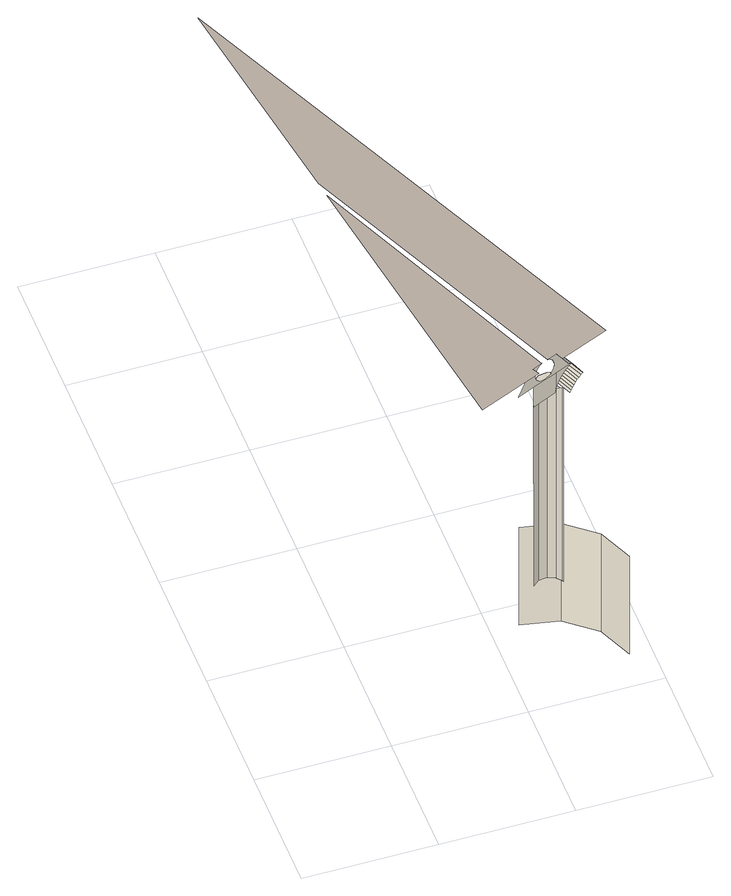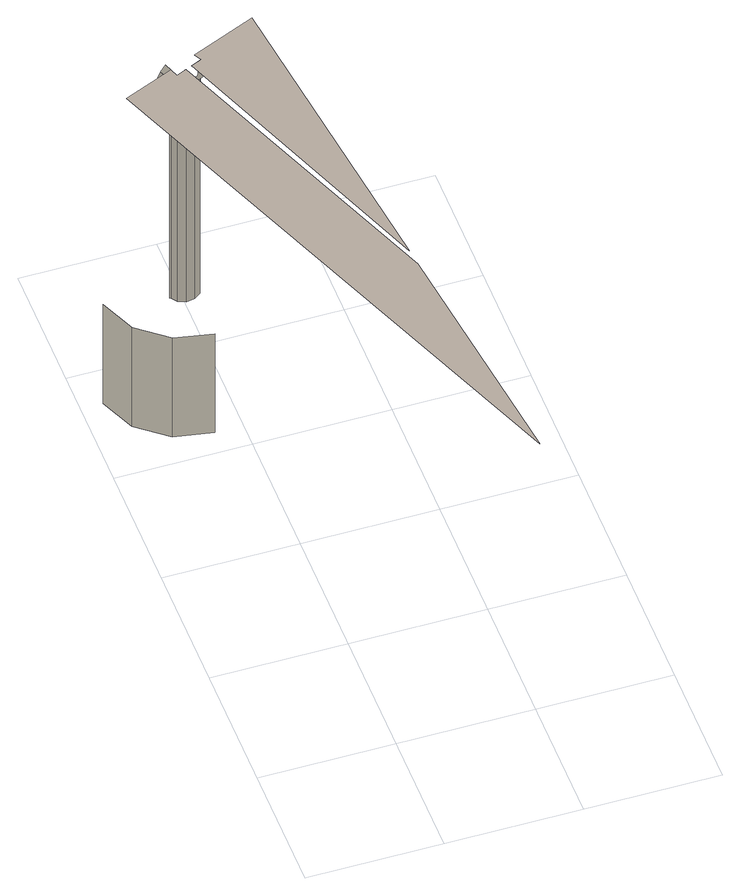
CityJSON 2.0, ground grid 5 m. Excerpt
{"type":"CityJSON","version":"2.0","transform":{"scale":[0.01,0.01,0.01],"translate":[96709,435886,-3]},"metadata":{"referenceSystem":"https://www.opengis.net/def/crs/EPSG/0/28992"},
"CityObjects":{
"bridge1":{"type":"Bridge","attributes":{"name":"Van Brienenoordbrug"},"children":["bridge1-1","bridge1-2","bridge1-3","bridge1-4","bridge1-5","bridge1-6","bridge1-7","bridge1-8","bridge1-9","bridge1-10","bridge1-11","bridge1-12","bridge1-13","bridge1-14","bridge1-15","bridge1-16","bridge1-17","bridge1-18","bridge1-19","bridge1-20","bridge1-21","bridge1-22","bridge1-23","bridge1-24","bridge1-25","bridge1-26","bridge1-27","bridge1-28","bridge1-29","bridge1-30","bridge1-31","bridge1-32","bridge1-33","bridge1-34","bridge1-35","bridge1-36","bridge1-37","bridge1-38","bridge1-39","bridge1-40","bridge1-41","bridge1-42"],"geometry":[{"type":"MultiSurface","lod":"2","boundaries":[[[0,1,2,3,4,5]],[[6,7,8,9,10,11,12]],[[13,14,15,16]],[[14,17,18,15]],[[17,19,20,18]]],"semantics":{"surfaces":[{"type":"OuterCeilingSurface"},{"type":"WallSurface"}],"values":[0,0,1,1,1]}}]},
"bridge1-1":{"type":"BridgeInstallation","parents":["bridge1"],"geometry":[{"type":"MultiSurface","lod":"2","boundaries":[[[21,22,23,24]]]}]},
"bridge1-2":{"type":"BridgeInstallation","parents":["bridge1"]},
"bridge1-3":{"type":"BridgeInstallation","parents":["bridge1"],"geometry":[{"type":"MultiSurface","lod":"2","boundaries":[[[25,26,21,22]]]}]},
"bridge1-4":{"type":"BridgeInstallation","parents":["bridge1"],"geometry":[{"type":"MultiSurface","lod":"2","boundaries":[[[27,28,29,22,25]]]}]},
"bridge1-5":{"type":"BridgeInstallation","parents":["bridge1"],"geometry":[{"type":"MultiSurface","lod":"2","boundaries":[[[25,30,27]]]}]},
"bridge1-6":{"type":"BridgeInstallation","parents":["bridge1"],"geometry":[{"type":"MultiSurface","lod":"2","boundaries":[[[31,9,8,32,33,34,35,36,37,38,4,3,39,40,41,42,43,44,45,46,47,48,49,50]]]}]},
"bridge1-7":{"type":"BridgeInstallation","parents":["bridge1"],"geometry":[{"type":"MultiSurface","lod":"2","boundaries":[[[36,35,34,51,52,53,54,55,56]]]}]},
"bridge1-8":{"type":"BridgeInstallation","parents":["bridge1"],"geometry":[{"type":"MultiSurface","lod":"2","boundaries":[[[35,34,57,58,59,60,61,62,63,64,27,30,25,26,21,24,23,65,36]]]}]},
"bridge1-9":{"type":"BridgeInstallation","parents":["bridge1"],"geometry":[{"type":"MultiSurface","lod":"2","boundaries":[[[66,28,27,64]]]}]},
"bridge1-10":{"type":"BridgeInstallation","parents":["bridge1"],"geometry":[{"type":"MultiSurface","lod":"2","boundaries":[[[67,45,46,68]]]}]},
"bridge1-11":{"type":"BridgeInstallation","parents":["bridge1"],"geometry":[{"type":"MultiSurface","lod":"2","boundaries":[[[27,64,63,64]]]}]},
"bridge1-12":{"type":"BridgeInstallation","parents":["bridge1"],"geometry":[{"type":"MultiSurface","lod":"2","boundaries":[[[69,10,9,31]]]}]},
"bridge1-13":{"type":"BridgeInstallation","parents":["bridge1"],"geometry":[{"type":"MultiSurface","lod":"2","boundaries":[[[69,31,50,70]]]}]},
"bridge1-14":{"type":"BridgeInstallation","parents":["bridge1"],"geometry":[{"type":"MultiSurface","lod":"2","boundaries":[[[68,46,47,71]]]}]},
"bridge1-15":{"type":"BridgeInstallation","parents":["bridge1"],"geometry":[{"type":"MultiSurface","lod":"2","boundaries":[[[63,62,72]]]}]},
"bridge1-16":{"type":"BridgeInstallation","parents":["bridge1"],"geometry":[{"type":"MultiSurface","lod":"2","boundaries":[[[64,63,72,61]]]}]},
"bridge1-17":{"type":"BridgeInstallation","parents":["bridge1"],"geometry":[{"type":"MultiSurface","lod":"2","boundaries":[[[64,61,34,73,66]]]}]},
"bridge1-18":{"type":"BridgeInstallation","parents":["bridge1"],"geometry":[{"type":"MultiSurface","lod":"2","boundaries":[[[70,50,49,74]]]}]},
"bridge1-19":{"type":"BridgeInstallation","parents":["bridge1"],"geometry":[{"type":"MultiSurface","lod":"2","boundaries":[[[71,47,48]]]}]},
"bridge1-20":{"type":"BridgeInstallation","parents":["bridge1"],"geometry":[{"type":"MultiSurface","lod":"2","boundaries":[[[61,72,62,61,57]]]}]},
"bridge1-21":{"type":"BridgeInstallation","parents":["bridge1"],"geometry":[{"type":"MultiSurface","lod":"2","boundaries":[[[74,49,48]]]}]},
"bridge1-22":{"type":"BridgeInstallation","parents":["bridge1"],"geometry":[{"type":"MultiSurface","lod":"2","boundaries":[[[60,59,58,61]]]}]},
"bridge1-23":{"type":"BridgeInstallation","parents":["bridge1"],"geometry":[{"type":"MultiSurface","lod":"2","boundaries":[[[61,58,57]]]}]},
"bridge1-24":{"type":"BridgeInstallation","parents":["bridge1"],"geometry":[{"type":"MultiSurface","lod":"2","boundaries":[[[57,61,34]]]}]},
"bridge1-25":{"type":"BridgeInstallation","parents":["bridge1"],"geometry":[{"type":"MultiSurface","lod":"2","boundaries":[[[34,57,61,57]]]}]},
"bridge1-26":{"type":"BridgeInstallation","parents":["bridge1"],"geometry":[{"type":"MultiSurface","lod":"2","boundaries":[[[75,76,51]]]}]},
"bridge1-27":{"type":"BridgeInstallation","parents":["bridge1"],"geometry":[{"type":"MultiSurface","lod":"2","boundaries":[[[77,78,76,75]]]}]},
"bridge1-28":{"type":"BridgeInstallation","parents":["bridge1"],"geometry":[{"type":"MultiSurface","lod":"2","boundaries":[[[34,51,76,78,79,80,73]]]}]},
"bridge1-29":{"type":"BridgeInstallation","parents":["bridge1"],"geometry":[{"type":"MultiSurface","lod":"2","boundaries":[[[80,79,81,82]]]}]},
"bridge1-30":{"type":"BridgeInstallation","parents":["bridge1"],"geometry":[{"type":"MultiSurface","lod":"2","boundaries":[[[83,84,85,86]]]}]},
"bridge1-31":{"type":"BridgeInstallation","parents":["bridge1"],"geometry":[{"type":"MultiSurface","lod":"2","boundaries":[[[32,8,7,87,88]]]}]},
"bridge1-32":{"type":"BridgeInstallation","parents":["bridge1"],"geometry":[{"type":"MultiSurface","lod":"2","boundaries":[[[89,83,86,90]]]}]},
"bridge1-33":{"type":"BridgeInstallation","parents":["bridge1"],"geometry":[{"type":"MultiSurface","lod":"2","boundaries":[[[91,89,90,92]]]}]},
"bridge1-34":{"type":"BridgeInstallation","parents":["bridge1"],"geometry":[{"type":"MultiSurface","lod":"2","boundaries":[[[34,61,33]]]}]},
"bridge1-35":{"type":"BridgeInstallation","parents":["bridge1"],"geometry":[{"type":"MultiSurface","lod":"2","boundaries":[[[93,91,92,94]]]}]},
"bridge1-36":{"type":"BridgeInstallation","parents":["bridge1"]},
"bridge1-37":{"type":"BridgeInstallation","parents":["bridge1"],"geometry":[{"type":"MultiSurface","lod":"2","boundaries":[[[75,51,34,33,95,96,97,94,92,90,86,85,77]]]}]},
"bridge1-38":{"type":"BridgeInstallation","parents":["bridge1"],"geometry":[{"type":"MultiSurface","lod":"2","boundaries":[[[98,93,94,97]]]}]},
"bridge1-39":{"type":"BridgeInstallation","parents":["bridge1"],"geometry":[{"type":"MultiSurface","lod":"2","boundaries":[[[33,32,88,99]]]}]},
"bridge1-40":{"type":"BridgeInstallation","parents":["bridge1"],"geometry":[{"type":"MultiSurface","lod":"2","boundaries":[[[100,98,97,96]]]}]},
"bridge1-41":{"type":"BridgeInstallation","parents":["bridge1"],"geometry":[{"type":"MultiSurface","lod":"2","boundaries":[[[101,100,96,95]]]}]},
"bridge1-42":{"type":"BridgeInstallation","parents":["bridge1"],"geometry":[{"type":"MultiSurface","lod":"2","boundaries":[[[99,101,95,33]]]}]}
},
"vertices":[
[334,6,1619],[173,1188,1580],[599,153,1617],[600,151,1617],[561,134,1617],[574,107,1619],[860,228,1619],[673,149,1619],[662,178,1617],[624,161,1617],[623,163,1617],[165,1254,1578],[41,2166,1548],[603,405,557],[747,377,557],[747,377,75],[603,405,75],[861,285,557],[861,285,75],[918,150,557],[918,150,75],
[575,165,1526],[574,165,1526],[565,141,1526],[567,147,1526],
[578,168,1526],[576,166,1526],
[599,184,1526],[599,184,512],[575,165,512],
[591,178,1526],
[630,164,1616],[681,185,1600],[723,204,1526],[660,177,1526],[580,142,1526],[563,135,1526],[499,108,1526],[541,125,1600],[588,146,1613],[574,140,1596],[570,138,1572],[576,141,1550],[579,142,1548],[593,148,1534],[614,157,1530],[635,166,1537],[649,172,1555],[652,173,1573],[654,174,1578],[646,171,1600],
[660,177,1449],[658,175,1439],[656,175,1429],[565,136,1429],[563,135,1439],[563,135,1442],
[659,177,1526],[658,177,1526],[657,177,1526],[656,177,1526],[657,178,1526],[640,185,1526],[635,187,1526],[631,189,1526],[564,139,1526],
[631,189,512],
[614,156,1530],[635,165,1537],
[630,165,1616],
[646,172,1600],
[649,171,1555],
[646,183,1526],
[660,177,512],
[653,174,1578],
[660,177,1450],[661,176,1450],
[664,178,1460],[670,164,1460],
[675,158,1464],[675,158,512],
[679,152,1468],[679,152,512],
[697,126,1478],[692,124,1469],[668,180,1469],[673,182,1478],
[684,121,1620],[705,129,1600],
[702,128,1487],[678,184,1487],
[709,131,1495],[685,187,1495],
[715,134,1503],[691,190,1503],
[715,200,1522],[706,196,1516],[699,193,1510],
[723,137,1510],
[748,148,1526],
[730,140,1516],
[739,144,1522]
]}
